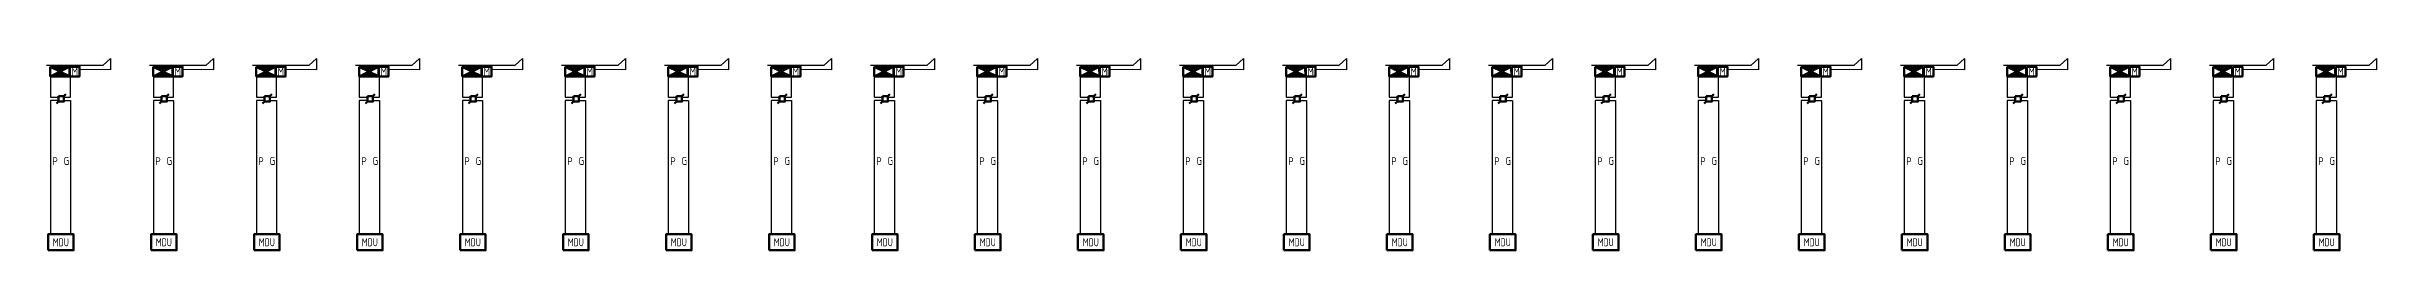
# Model space of a CAD drawing. Header units: millimetres. Extents: x 127230 to 906013, y -355313 to -209225.
# Drawn here: x 759236 to 832015, y -324277 to -318058 of the extents above; entities that cross this region are included whole.
import ezdxf
from ezdxf.enums import TextEntityAlignment as Align

# ---------------------------------------------------------------- set-up
doc = ezdxf.new("R2018")
doc.units = ezdxf.units.MM
doc.linetypes.add('Cплошная', pattern=[0])
for name, color, linetype, lineweight in [('14', 250, 'Continuous', 0), ('АТ_ПС_ИП_025', 1, 'Continuous', 25), ('АТ_ПС_ППКП_025', 5, 'Continuous', 25), ('АТ_ПС_Текст_025', 7, 'Continuous', 25), ('АТ_ПС_Трасса_100', 1, 'Continuous', 100)]:
    doc.layers.add(name, color=color, linetype=linetype, lineweight=lineweight)
doc.layers.add('ПС2', color=230, linetype='Continuous')
doc.styles.add('GLE_OASR_TextStyle', font='GOST2304A.ttf')
doc.styles.get("Standard").update_dxf_attribs({"font": 'gost_0.ttf'})
doc.styles.add('ГОСТ 2.304', font='CS_Gost2304.shx', dxfattribs={"width": 0.8})

# ---------------------------------------------------------------- blocks, each defined once
blk = doc.blocks.new('*U49')
at = {"linetype": 'Continuous', "lineweight": 25}
blk.add_wipeout([(-1.5, -1.5), (-1.5, 1.5), (1.5, 1.5), (1.5, -1.5)], dxfattribs=at)
at = {"color": 0, "linetype": 'Continuous', "lineweight": -2}
for p, q in [((1.5, 1.5), (2.6, 2.6)), ((-1.5, -1.5), (-2.6, -2.6))]:
    blk.add_line(p, q, dxfattribs=at)
blk.add_lwpolyline([(-1.5, 1.5), (1.5, 1.5), (1.5, -1.5), (-1.5, -1.5)], close=True, dxfattribs=at)
blk = doc.blocks.new('*U52')
at = {"linetype": 'Continuous', "lineweight": -2}
h = blk.add_hatch(color=0, dxfattribs=at)
h.dxf.hatch_style = 1
h.paths.add_polyline_path([(-6, 2.97), (-2.98, 1.48), (0, 2.97)])
h.paths.add_polyline_path([(-2.98, 1.48), (-6, -0.03), (0, -0.03), (0, 0)])
at = {"color": 0, "linetype": 'Continuous', "lineweight": -2}
for p, q in [((-6, -0.03), (-6, 2.97)), ((0, 2.97), (-6, 2.97)), ((-6, 2.97), (0, 0)), ((-6, -0.03), (0, 2.97)), ((0, -0.03), (0, 2.97)), ((0, 1.47), (0.18, 1.47)), ((-6, -0.03), (0, -0.03))]:
    blk.add_line(p, q, dxfattribs=at)
blk.add_lwpolyline([(0.18, 2.97), (3.18, 2.97), (3.18, -0.03), (0.18, -0.03)], close=True, dxfattribs=at)
at = {"color": 0, "linetype": 'Continuous', "lineweight": -2, "style": 'GLE_OASR_TextStyle'}
blk.add_text('М', height=2.5, dxfattribs=at).set_placement((1.68, 1.47), align=Align.MIDDLE_CENTER)
blk = doc.blocks.new('*U51')
at = {"color": 0, "linetype": 'Continuous', "lineweight": -2}
blk.add_lwpolyline([(-8, -0.03), (0, -0.03), (0, 4.97), (-8, 4.97)], close=True, dxfattribs=at)
at = {"color": 0, "linetype": 'Continuous', "lineweight": -2, "style": 'ГОСТ 2.304', "width": 0.8, "flags": 4}
blk.add_attdef('НАДПИСЬ', text='', height=2.5, dxfattribs=at).set_placement((-4, 2.47), align=Align.MIDDLE_CENTER)
blk = doc.blocks.new('*U108')
at = {"color": 0, "lineweight": 0}
blk.add_wipeout([(-2.4, 2.08), (-19.97, 2.07), (-19.97, -2.23), (-2.4, -2.23)], dxfattribs=at)
at = {"color": 0, "linetype": 'Cплошная', "lineweight": 25}
for q in [(0, 0), (-19.97, -2.23)]:
    blk.add_line((-2.4, -2.23), q, dxfattribs=at)
at = {"color": 0, "lineweight": 30, "flags": 104}
blk.add_attdef('ТЕКСТ1', text='', height=2.5, dxfattribs=at).set_placement((-3.31, 1.05), align=Align.TOP_RIGHT)

msp = doc.modelspace()

# ---------------------------------------------------------------- linework, layer by layer
at = {"layer": '14', "color": 6, "lineweight": 25}
for points in [[(759353, -318833), (759353, -319483), (759605, -319483)], [(762571, -318833), (762571, -319483), (762823, -319483)], [(765788, -318833), (765788, -319483), (766040, -319483)], [(769005, -318833), (769005, -319483), (769257, -319483)], [(772223, -318833), (772223, -319483), (772475, -319483)], [(775440, -318833), (775440, -319483), (775692, -319483)], [(778657, -318833), (778657, -319483), (778909, -319483)], [(781875, -318833), (781875, -319483), (782127, -319483)], [(785092, -318833), (785092, -319483), (785344, -319483)], [(788309, -318833), (788309, -319483), (788561, -319483)], [(791527, -318833), (791527, -319483), (791779, -319483)], [(794744, -318833), (794744, -319483), (794996, -319483)], [(797961, -318833), (797961, -319483), (798213, -319483)], [(801179, -318833), (801179, -319483), (801431, -319483)], [(804396, -318833), (804396, -319483), (804648, -319483)], [(807613, -318833), (807613, -319483), (807865, -319483)], [(810831, -318833), (810831, -319483), (811083, -319483)], [(814048, -318833), (814048, -319483), (814300, -319483)], [(817265, -318833), (817265, -319483), (817517, -319483)], [(820483, -318833), (820483, -319483), (820735, -319483)], [(823700, -318833), (823700, -319483), (823952, -319483)], [(826917, -318833), (826917, -319483), (827169, -319483)], [(830135, -318833), (830135, -319483), (830387, -319483)]]:
    msp.add_lwpolyline(points, dxfattribs=at)
at = {"layer": 'АТ_ПС_Трасса_100', "color": 92, "lineweight": 25, "ltscale": 100}
for points in [[(759778, -319483), (759986, -319483), (759986, -318834)], [(762995, -319483), (763203, -319483), (763203, -318834)], [(766213, -319483), (766421, -319483), (766421, -318834)], [(769430, -319483), (769638, -319483), (769638, -318834)], [(772647, -319483), (772855, -319483), (772855, -318834)], [(775865, -319483), (776073, -319483), (776073, -318834)], [(779082, -319483), (779290, -319483), (779290, -318834)], [(782299, -319483), (782507, -319483), (782507, -318834)], [(785517, -319483), (785725, -319483), (785725, -318834)], [(788734, -319483), (788942, -319483), (788942, -318834)], [(791951, -319483), (792159, -319483), (792159, -318834)], [(795169, -319483), (795377, -319483), (795377, -318834)], [(798386, -319483), (798594, -319483), (798594, -318834)], [(801603, -319483), (801811, -319483), (801811, -318834)], [(804821, -319483), (805029, -319483), (805029, -318834)], [(808038, -319483), (808246, -319483), (808246, -318834)], [(811255, -319483), (811463, -319483), (811463, -318834)], [(814473, -319483), (814681, -319483), (814681, -318834)], [(817690, -319483), (817898, -319483), (817898, -318834)], [(820907, -319483), (821115, -319483), (821115, -318834)], [(824125, -319483), (824333, -319483), (824333, -318834)], [(827342, -319483), (827550, -319483), (827550, -318834)], [(830559, -319483), (830767, -319483), (830767, -318834)], [(759778, -319590), (759986, -319590), (759986, -323777)], [(762995, -319590), (763203, -319590), (763203, -323777)], [(766213, -319590), (766421, -319590), (766421, -323777)], [(769430, -319590), (769638, -319590), (769638, -323777)], [(772647, -319590), (772855, -319590), (772855, -323777)], [(775865, -319590), (776073, -319590), (776073, -323777)], [(779082, -319590), (779290, -319590), (779290, -323777)], [(782299, -319590), (782507, -319590), (782507, -323777)], [(785517, -319590), (785725, -319590), (785725, -323777)], [(788734, -319590), (788942, -319590), (788942, -323777)], [(791951, -319590), (792159, -319590), (792159, -323777)], [(795169, -319590), (795377, -319590), (795377, -323777)], [(798386, -319590), (798594, -319590), (798594, -323777)], [(801603, -319590), (801811, -319590), (801811, -323777)], [(804821, -319590), (805029, -319590), (805029, -323777)], [(808038, -319590), (808246, -319590), (808246, -323777)], [(811255, -319590), (811463, -319590), (811463, -323777)], [(814473, -319590), (814681, -319590), (814681, -323777)], [(817690, -319590), (817898, -319590), (817898, -323777)], [(820907, -319590), (821115, -319590), (821115, -323777)], [(824125, -319590), (824333, -319590), (824333, -323777)], [(827342, -319590), (827550, -319590), (827550, -323777)], [(830559, -319590), (830767, -319590), (830767, -323777)]]:
    msp.add_lwpolyline(points, dxfattribs=at)
at = {"layer": 'АТ_ПС_Трасса_100', "color": 6, "lineweight": 25, "ltscale": 100}
for points in [[(759605, -319590), (759353, -319590), (759353, -323777)], [(762823, -319590), (762571, -319590), (762571, -323777)], [(766040, -319590), (765788, -319590), (765788, -323777)], [(769257, -319590), (769005, -319590), (769005, -323777)], [(772475, -319590), (772223, -319590), (772223, -323777)], [(775692, -319590), (775440, -319590), (775440, -323777)], [(778909, -319590), (778657, -319590), (778657, -323777)], [(782127, -319590), (781875, -319590), (781875, -323777)], [(785344, -319590), (785092, -319590), (785092, -323777)], [(788561, -319590), (788309, -319590), (788309, -323777)], [(791779, -319590), (791527, -319590), (791527, -323777)], [(794996, -319590), (794744, -319590), (794744, -323777)], [(798213, -319590), (797961, -319590), (797961, -323777)], [(801431, -319590), (801179, -319590), (801179, -323777)], [(804648, -319590), (804396, -319590), (804396, -323777)], [(807865, -319590), (807613, -319590), (807613, -323777)], [(811083, -319590), (810831, -319590), (810831, -323777)], [(814300, -319590), (814048, -319590), (814048, -323777)], [(817517, -319590), (817265, -319590), (817265, -323777)], [(820735, -319590), (820483, -319590), (820483, -323777)], [(823952, -319590), (823700, -319590), (823700, -323777)], [(827169, -319590), (826917, -319590), (826917, -323777)], [(830387, -319590), (830135, -319590), (830135, -323777)]]:
    msp.add_lwpolyline(points, dxfattribs=at)

# ---------------------------------------------------------------- block references
at = {"layer": 'ПС2', "color": 5, "lineweight": 50, "transparency": 33554687, "xscale": 100, "yscale": 100, "zscale": 100, "rotation": 0.1250381865928775}
for p in [(759949, -318828), (763166, -318828), (766384, -318828), (769601, -318828), (772818, -318828), (776036, -318828), (779253, -318828), (782470, -318828), (785688, -318828), (788905, -318828), (792122, -318828), (795340, -318828), (798557, -318828), (801774, -318828), (804992, -318828), (808209, -318828), (811426, -318828), (814644, -318828), (817861, -318828), (821078, -318828), (824296, -318828), (827513, -318828), (830730, -318828)]:
    msp.add_blockref('*U52', p, dxfattribs=at)

# ---------------------------------------------------------------- texts
at = {"layer": 'АТ_ПС_Текст_025', "char_height": 250, "attachment_point": 5, "style": 'GLE_OASR_TextStyle'}
for s, insert in [('P', (759500, -321487)), ('G', (759855, -321478)), ('P', (762717, -321487)), ('G', (763072, -321478)), ('P', (765934, -321487)), ('G', (766290, -321478)), ('P', (769152, -321487)), ('G', (769507, -321478)), ('P', (772369, -321487)), ('G', (772724, -321478)), ('P', (775586, -321487)), ('G', (775942, -321478)), ('P', (778804, -321487)), ('G', (779159, -321478)), ('P', (782021, -321487)), ('G', (782376, -321478)), ('P', (785238, -321487)), ('G', (785594, -321478)), ('P', (788456, -321487)), ('G', (788811, -321478)), ('P', (791673, -321487)), ('G', (792028, -321478)), ('P', (794890, -321487)), ('G', (795246, -321478)), ('P', (798108, -321487)), ('G', (798463, -321478)), ('P', (801325, -321487)), ('G', (801680, -321478)), ('P', (804542, -321487)), ('G', (804898, -321478)), ('P', (807760, -321487)), ('G', (808115, -321478)), ('P', (810977, -321487)), ('G', (811332, -321478)), ('P', (814194, -321487)), ('G', (814550, -321478)), ('P', (817412, -321487)), ('G', (817767, -321478)), ('P', (820629, -321487)), ('G', (820984, -321478)), ('P', (823846, -321487)), ('G', (824202, -321478)), ('P', (827064, -321487)), ('G', (827419, -321478)), ('P', (830281, -321487)), ('G', (830636, -321478))]:
    msp.add_mtext_dynamic_manual_height_columns(s, width=1237.88, gutter_width=12.5, heights=[0], dxfattribs=dict(at, insert=insert))

# ---------------------------------------------------------------- next in the draw order: block references
at = {"layer": 'АТ_ПС_ИП_025', "lineweight": 50, "xscale": 57.51779866433964, "yscale": 57.51779866433964, "zscale": 57.51779866433964}
for p in [(759692, -319532), (762909, -319532), (766126, -319532), (769344, -319532), (772561, -319532), (775778, -319532), (778996, -319532), (782213, -319532), (785430, -319532), (788648, -319532), (791865, -319532), (795082, -319532), (798300, -319532), (801517, -319532), (804734, -319532), (807952, -319532), (811169, -319532), (814386, -319532), (817604, -319532), (820821, -319532), (824038, -319532), (827256, -319532), (830473, -319532)]:
    msp.add_blockref('*U49', p, dxfattribs=at)
at = {"layer": 'АТ_ПС_Текст_025', "linetype": 'Continuous'}
ref = msp.add_blockref('*U108', (761233, -318266), dxfattribs=dict(at, xscale=100, yscale=100, zscale=100))
lines = msp.add_mtext('230 В AC*** ', dxfattribs={"layer": '0', "color": 0, "insert": (760902, -318161), "char_height": 2.5, "attachment_point": 1})
ref.add_attrib('ТЕКСТ1', '', (760902, -318161), dxfattribs={"flags": 104}).embed_mtext(lines)
ref = msp.add_blockref('*U108', (764451, -318266), dxfattribs=dict(at, xscale=100, yscale=100, zscale=100))
lines = msp.add_mtext('230 В AC*** ', dxfattribs={"layer": '0', "color": 0, "insert": (764120, -318161), "char_height": 2.5, "attachment_point": 1})
ref.add_attrib('ТЕКСТ1', '', (764120, -318161), dxfattribs={"flags": 104}).embed_mtext(lines)
ref = msp.add_blockref('*U108', (767668, -318266), dxfattribs=dict(at, xscale=100, yscale=100, zscale=100))
lines = msp.add_mtext('230 В AC*** ', dxfattribs={"layer": '0', "color": 0, "insert": (767337, -318161), "char_height": 2.5, "attachment_point": 1})
ref.add_attrib('ТЕКСТ1', '', (767337, -318161), dxfattribs={"flags": 104}).embed_mtext(lines)
ref = msp.add_blockref('*U108', (770885, -318266), dxfattribs=dict(at, xscale=100, yscale=100, zscale=100))
lines = msp.add_mtext('230 В AC*** ', dxfattribs={"layer": '0', "color": 0, "insert": (770554, -318161), "char_height": 2.5, "attachment_point": 1})
ref.add_attrib('ТЕКСТ1', '', (770554, -318161), dxfattribs={"flags": 104}).embed_mtext(lines)
ref = msp.add_blockref('*U108', (774103, -318266), dxfattribs=dict(at, xscale=100, yscale=100, zscale=100))
lines = msp.add_mtext('230 В AC*** ', dxfattribs={"layer": '0', "color": 0, "insert": (773772, -318161), "char_height": 2.5, "attachment_point": 1})
ref.add_attrib('ТЕКСТ1', '', (773772, -318161), dxfattribs={"flags": 104}).embed_mtext(lines)
ref = msp.add_blockref('*U108', (777320, -318266), dxfattribs=dict(at, xscale=100, yscale=100, zscale=100))
lines = msp.add_mtext('230 В AC*** ', dxfattribs={"layer": '0', "color": 0, "insert": (776989, -318161), "char_height": 2.5, "attachment_point": 1})
ref.add_attrib('ТЕКСТ1', '', (776989, -318161), dxfattribs={"flags": 104}).embed_mtext(lines)
ref = msp.add_blockref('*U108', (780537, -318266), dxfattribs=dict(at, xscale=100, yscale=100, zscale=100))
lines = msp.add_mtext('230 В AC*** ', dxfattribs={"layer": '0', "color": 0, "insert": (780206, -318161), "char_height": 2.5, "attachment_point": 1})
ref.add_attrib('ТЕКСТ1', '', (780206, -318161), dxfattribs={"flags": 104}).embed_mtext(lines)
ref = msp.add_blockref('*U108', (783755, -318266), dxfattribs=dict(at, xscale=100, yscale=100, zscale=100))
lines = msp.add_mtext('230 В AC*** ', dxfattribs={"layer": '0', "color": 0, "insert": (783424, -318161), "char_height": 2.5, "attachment_point": 1})
ref.add_attrib('ТЕКСТ1', '', (783424, -318161), dxfattribs={"flags": 104}).embed_mtext(lines)
ref = msp.add_blockref('*U108', (786972, -318266), dxfattribs=dict(at, xscale=100, yscale=100, zscale=100))
lines = msp.add_mtext('230 В AC*** ', dxfattribs={"layer": '0', "color": 0, "insert": (786641, -318161), "char_height": 2.5, "attachment_point": 1})
ref.add_attrib('ТЕКСТ1', '', (786641, -318161), dxfattribs={"flags": 104}).embed_mtext(lines)
ref = msp.add_blockref('*U108', (790189, -318266), dxfattribs=dict(at, xscale=100, yscale=100, zscale=100))
lines = msp.add_mtext('230 В AC*** ', dxfattribs={"layer": '0', "color": 0, "insert": (789858, -318161), "char_height": 2.5, "attachment_point": 1})
ref.add_attrib('ТЕКСТ1', '', (789858, -318161), dxfattribs={"flags": 104}).embed_mtext(lines)
ref = msp.add_blockref('*U108', (793407, -318266), dxfattribs=dict(at, xscale=100, yscale=100, zscale=100))
lines = msp.add_mtext('230 В AC*** ', dxfattribs={"layer": '0', "color": 0, "insert": (793076, -318161), "char_height": 2.5, "attachment_point": 1})
ref.add_attrib('ТЕКСТ1', '', (793076, -318161), dxfattribs={"flags": 104}).embed_mtext(lines)
ref = msp.add_blockref('*U108', (796624, -318266), dxfattribs=dict(at, xscale=100, yscale=100, zscale=100))
lines = msp.add_mtext('230 В AC*** ', dxfattribs={"layer": '0', "color": 0, "insert": (796293, -318161), "char_height": 2.5, "attachment_point": 1})
ref.add_attrib('ТЕКСТ1', '', (796293, -318161), dxfattribs={"flags": 104}).embed_mtext(lines)
ref = msp.add_blockref('*U108', (799841, -318266), dxfattribs=dict(at, xscale=100, yscale=100, zscale=100))
lines = msp.add_mtext('230 В AC*** ', dxfattribs={"layer": '0', "color": 0, "insert": (799510, -318161), "char_height": 2.5, "attachment_point": 1})
ref.add_attrib('ТЕКСТ1', '', (799510, -318161), dxfattribs={"flags": 104}).embed_mtext(lines)
ref = msp.add_blockref('*U108', (803059, -318266), dxfattribs=dict(at, xscale=100, yscale=100, zscale=100))
lines = msp.add_mtext('230 В AC*** ', dxfattribs={"layer": '0', "color": 0, "insert": (802728, -318161), "char_height": 2.5, "attachment_point": 1})
ref.add_attrib('ТЕКСТ1', '', (802728, -318161), dxfattribs={"flags": 104}).embed_mtext(lines)
ref = msp.add_blockref('*U108', (806276, -318266), dxfattribs=dict(at, xscale=100, yscale=100, zscale=100))
lines = msp.add_mtext('230 В AC*** ', dxfattribs={"layer": '0', "color": 0, "insert": (805945, -318161), "char_height": 2.5, "attachment_point": 1})
ref.add_attrib('ТЕКСТ1', '', (805945, -318161), dxfattribs={"flags": 104}).embed_mtext(lines)
ref = msp.add_blockref('*U108', (809493, -318266), dxfattribs=dict(at, xscale=100, yscale=100, zscale=100))
lines = msp.add_mtext('230 В AC*** ', dxfattribs={"layer": '0', "color": 0, "insert": (809162, -318161), "char_height": 2.5, "attachment_point": 1})
ref.add_attrib('ТЕКСТ1', '', (809162, -318161), dxfattribs={"flags": 104}).embed_mtext(lines)
ref = msp.add_blockref('*U108', (812711, -318266), dxfattribs=dict(at, xscale=100, yscale=100, zscale=100))
lines = msp.add_mtext('230 В AC*** ', dxfattribs={"layer": '0', "color": 0, "insert": (812380, -318161), "char_height": 2.5, "attachment_point": 1})
ref.add_attrib('ТЕКСТ1', '', (812380, -318161), dxfattribs={"flags": 104}).embed_mtext(lines)
ref = msp.add_blockref('*U108', (815928, -318266), dxfattribs=dict(at, xscale=100, yscale=100, zscale=100))
lines = msp.add_mtext('230 В AC*** ', dxfattribs={"layer": '0', "color": 0, "insert": (815597, -318161), "char_height": 2.5, "attachment_point": 1})
ref.add_attrib('ТЕКСТ1', '', (815597, -318161), dxfattribs={"flags": 104}).embed_mtext(lines)
ref = msp.add_blockref('*U108', (819145, -318266), dxfattribs=dict(at, xscale=100, yscale=100, zscale=100))
lines = msp.add_mtext('230 В AC*** ', dxfattribs={"layer": '0', "color": 0, "insert": (818814, -318161), "char_height": 2.5, "attachment_point": 1})
ref.add_attrib('ТЕКСТ1', '', (818814, -318161), dxfattribs={"flags": 104}).embed_mtext(lines)
ref = msp.add_blockref('*U108', (822363, -318266), dxfattribs=dict(at, xscale=100, yscale=100, zscale=100))
lines = msp.add_mtext('230 В AC*** ', dxfattribs={"layer": '0', "color": 0, "insert": (822032, -318161), "char_height": 2.5, "attachment_point": 1})
ref.add_attrib('ТЕКСТ1', '', (822032, -318161), dxfattribs={"flags": 104}).embed_mtext(lines)
ref = msp.add_blockref('*U108', (825580, -318266), dxfattribs=dict(at, xscale=100, yscale=100, zscale=100))
lines = msp.add_mtext('230 В AC*** ', dxfattribs={"layer": '0', "color": 0, "insert": (825249, -318161), "char_height": 2.5, "attachment_point": 1})
ref.add_attrib('ТЕКСТ1', '', (825249, -318161), dxfattribs={"flags": 104}).embed_mtext(lines)
ref = msp.add_blockref('*U108', (828797, -318266), dxfattribs=dict(at, xscale=100, yscale=100, zscale=100))
lines = msp.add_mtext('230 В AC*** ', dxfattribs={"layer": '0', "color": 0, "insert": (828466, -318161), "char_height": 2.5, "attachment_point": 1})
ref.add_attrib('ТЕКСТ1', '', (828466, -318161), dxfattribs={"flags": 104}).embed_mtext(lines)
ref = msp.add_blockref('*U108', (832015, -318266), dxfattribs=dict(at, xscale=100, yscale=100, zscale=100))
lines = msp.add_mtext('230 В AC*** ', dxfattribs={"layer": '0', "color": 0, "insert": (831684, -318161), "char_height": 2.5, "attachment_point": 1})
ref.add_attrib('ТЕКСТ1', '', (831684, -318161), dxfattribs={"flags": 104}).embed_mtext(lines)

# ---------------------------------------------------------------- next in the draw order: wipeouts: each hides what was drawn before it
at = {"lineweight": 25}
for points in [[(759281, -323777), (760081, -323777), (760081, -324277), (759281, -324277)], [(762499, -323777), (763299, -323777), (763299, -324277), (762499, -324277)], [(765716, -323777), (766516, -323777), (766516, -324277), (765716, -324277)], [(768933, -323777), (769733, -323777), (769733, -324277), (768933, -324277)], [(772151, -323777), (772951, -323777), (772951, -324277), (772151, -324277)], [(775368, -323777), (776168, -323777), (776168, -324277), (775368, -324277)], [(778585, -323777), (779385, -323777), (779385, -324277), (778585, -324277)], [(781803, -323777), (782603, -323777), (782603, -324277), (781803, -324277)], [(785020, -323777), (785820, -323777), (785820, -324277), (785020, -324277)], [(788237, -323777), (789037, -323777), (789037, -324277), (788237, -324277)], [(791455, -323777), (792255, -323777), (792255, -324277), (791455, -324277)], [(794672, -323777), (795472, -323777), (795472, -324277), (794672, -324277)], [(797889, -323777), (798689, -323777), (798689, -324277), (797889, -324277)], [(801107, -323777), (801907, -323777), (801907, -324277), (801107, -324277)], [(804324, -323777), (805124, -323777), (805124, -324277), (804324, -324277)], [(807541, -323777), (808341, -323777), (808341, -324277), (807541, -324277)], [(810759, -323777), (811559, -323777), (811559, -324277), (810759, -324277)], [(813976, -323777), (814776, -323777), (814776, -324277), (813976, -324277)], [(817193, -323777), (817993, -323777), (817993, -324277), (817193, -324277)], [(820411, -323777), (821211, -323777), (821211, -324277), (820411, -324277)], [(823628, -323777), (824428, -323777), (824428, -324277), (823628, -324277)], [(826845, -323777), (827645, -323777), (827645, -324277), (826845, -324277)], [(830063, -323777), (830863, -323777), (830863, -324277), (830063, -324277)]]:
    msp.add_wipeout(points, dxfattribs=at).dxf.layer = 'АТ_ПС_Трасса_100'

# ---------------------------------------------------------------- next in the draw order: linework, layer by layer
at = {"layer": '14', "color": 6, "lineweight": 25}
for points in [[(761233, -318266), (761233, -318620), (760267, -318615)], [(764451, -318266), (764451, -318620), (763484, -318615)], [(767668, -318266), (767668, -318620), (766701, -318615)], [(770885, -318266), (770885, -318620), (769919, -318615)], [(774103, -318266), (774103, -318620), (773136, -318615)], [(777320, -318266), (777320, -318620), (776353, -318615)], [(780537, -318266), (780537, -318620), (779571, -318615)], [(783755, -318266), (783755, -318620), (782788, -318615)], [(786972, -318266), (786972, -318620), (786005, -318615)], [(790189, -318266), (790189, -318620), (789223, -318615)], [(793407, -318266), (793407, -318620), (792440, -318615)], [(796624, -318266), (796624, -318620), (795657, -318615)], [(799841, -318266), (799841, -318620), (798875, -318615)], [(803059, -318266), (803059, -318620), (802092, -318615)], [(806276, -318266), (806276, -318620), (805309, -318615)], [(809493, -318266), (809493, -318620), (808527, -318615)], [(812711, -318266), (812711, -318620), (811744, -318615)], [(815928, -318266), (815928, -318620), (814961, -318615)], [(819145, -318266), (819145, -318620), (818179, -318615)], [(822363, -318266), (822363, -318620), (821396, -318615)], [(825580, -318266), (825580, -318620), (824613, -318615)], [(828797, -318266), (828797, -318620), (827831, -318615)], [(832015, -318266), (832015, -318620), (831048, -318615)]]:
    msp.add_lwpolyline(points, dxfattribs=at)

# ---------------------------------------------------------------- next in the draw order: block references
at = {"layer": 'АТ_ПС_ППКП_025', "color": 1, "linetype": 'Continuous', "lineweight": 50}
ref = msp.add_blockref('*U51', (760081, -324273), dxfattribs=dict(at, xscale=100, yscale=100, zscale=100))
ref.add_attrib('НАДПИСЬ', 'MDU', dxfattribs={"layer": '0', "color": 0, "linetype": 'Continuous', "lineweight": -2, "height": 250, "style": 'ГОСТ 2.304', "width": 0.8}).set_placement((759681, -324027), align=Align.MIDDLE_CENTER)
ref = msp.add_blockref('*U51', (763299, -324273), dxfattribs=dict(at, xscale=100, yscale=100, zscale=100))
ref.add_attrib('НАДПИСЬ', 'MDU', dxfattribs={"layer": '0', "color": 0, "linetype": 'Continuous', "lineweight": -2, "height": 250, "style": 'ГОСТ 2.304', "width": 0.8}).set_placement((762899, -324027), align=Align.MIDDLE_CENTER)
ref = msp.add_blockref('*U51', (766516, -324273), dxfattribs=dict(at, xscale=100, yscale=100, zscale=100))
ref.add_attrib('НАДПИСЬ', 'MDU', dxfattribs={"layer": '0', "color": 0, "linetype": 'Continuous', "lineweight": -2, "height": 250, "style": 'ГОСТ 2.304', "width": 0.8}).set_placement((766116, -324027), align=Align.MIDDLE_CENTER)
ref = msp.add_blockref('*U51', (769733, -324273), dxfattribs=dict(at, xscale=100, yscale=100, zscale=100))
ref.add_attrib('НАДПИСЬ', 'MDU', dxfattribs={"layer": '0', "color": 0, "linetype": 'Continuous', "lineweight": -2, "height": 250, "style": 'ГОСТ 2.304', "width": 0.8}).set_placement((769333, -324027), align=Align.MIDDLE_CENTER)
ref = msp.add_blockref('*U51', (772951, -324273), dxfattribs=dict(at, xscale=100, yscale=100, zscale=100))
ref.add_attrib('НАДПИСЬ', 'MDU', dxfattribs={"layer": '0', "color": 0, "linetype": 'Continuous', "lineweight": -2, "height": 250, "style": 'ГОСТ 2.304', "width": 0.8}).set_placement((772551, -324027), align=Align.MIDDLE_CENTER)
ref = msp.add_blockref('*U51', (776168, -324273), dxfattribs=dict(at, xscale=100, yscale=100, zscale=100))
ref.add_attrib('НАДПИСЬ', 'MDU', dxfattribs={"layer": '0', "color": 0, "linetype": 'Continuous', "lineweight": -2, "height": 250, "style": 'ГОСТ 2.304', "width": 0.8}).set_placement((775768, -324027), align=Align.MIDDLE_CENTER)
ref = msp.add_blockref('*U51', (779385, -324273), dxfattribs=dict(at, xscale=100, yscale=100, zscale=100))
ref.add_attrib('НАДПИСЬ', 'MDU', dxfattribs={"layer": '0', "color": 0, "linetype": 'Continuous', "lineweight": -2, "height": 250, "style": 'ГОСТ 2.304', "width": 0.8}).set_placement((778985, -324027), align=Align.MIDDLE_CENTER)
ref = msp.add_blockref('*U51', (782603, -324273), dxfattribs=dict(at, xscale=100, yscale=100, zscale=100))
ref.add_attrib('НАДПИСЬ', 'MDU', dxfattribs={"layer": '0', "color": 0, "linetype": 'Continuous', "lineweight": -2, "height": 250, "style": 'ГОСТ 2.304', "width": 0.8}).set_placement((782203, -324027), align=Align.MIDDLE_CENTER)
ref = msp.add_blockref('*U51', (785820, -324273), dxfattribs=dict(at, xscale=100, yscale=100, zscale=100))
ref.add_attrib('НАДПИСЬ', 'MDU', dxfattribs={"layer": '0', "color": 0, "linetype": 'Continuous', "lineweight": -2, "height": 250, "style": 'ГОСТ 2.304', "width": 0.8}).set_placement((785420, -324027), align=Align.MIDDLE_CENTER)
ref = msp.add_blockref('*U51', (789037, -324273), dxfattribs=dict(at, xscale=100, yscale=100, zscale=100))
ref.add_attrib('НАДПИСЬ', 'MDU', dxfattribs={"layer": '0', "color": 0, "linetype": 'Continuous', "lineweight": -2, "height": 250, "style": 'ГОСТ 2.304', "width": 0.8}).set_placement((788637, -324027), align=Align.MIDDLE_CENTER)
ref = msp.add_blockref('*U51', (792255, -324273), dxfattribs=dict(at, xscale=100, yscale=100, zscale=100))
ref.add_attrib('НАДПИСЬ', 'MDU', dxfattribs={"layer": '0', "color": 0, "linetype": 'Continuous', "lineweight": -2, "height": 250, "style": 'ГОСТ 2.304', "width": 0.8}).set_placement((791855, -324027), align=Align.MIDDLE_CENTER)
ref = msp.add_blockref('*U51', (795472, -324273), dxfattribs=dict(at, xscale=100, yscale=100, zscale=100))
ref.add_attrib('НАДПИСЬ', 'MDU', dxfattribs={"layer": '0', "color": 0, "linetype": 'Continuous', "lineweight": -2, "height": 250, "style": 'ГОСТ 2.304', "width": 0.8}).set_placement((795072, -324027), align=Align.MIDDLE_CENTER)
ref = msp.add_blockref('*U51', (798689, -324273), dxfattribs=dict(at, xscale=100, yscale=100, zscale=100))
ref.add_attrib('НАДПИСЬ', 'MDU', dxfattribs={"layer": '0', "color": 0, "linetype": 'Continuous', "lineweight": -2, "height": 250, "style": 'ГОСТ 2.304', "width": 0.8}).set_placement((798289, -324027), align=Align.MIDDLE_CENTER)
ref = msp.add_blockref('*U51', (801907, -324273), dxfattribs=dict(at, xscale=100, yscale=100, zscale=100))
ref.add_attrib('НАДПИСЬ', 'MDU', dxfattribs={"layer": '0', "color": 0, "linetype": 'Continuous', "lineweight": -2, "height": 250, "style": 'ГОСТ 2.304', "width": 0.8}).set_placement((801507, -324027), align=Align.MIDDLE_CENTER)
ref = msp.add_blockref('*U51', (805124, -324273), dxfattribs=dict(at, xscale=100, yscale=100, zscale=100))
ref.add_attrib('НАДПИСЬ', 'MDU', dxfattribs={"layer": '0', "color": 0, "linetype": 'Continuous', "lineweight": -2, "height": 250, "style": 'ГОСТ 2.304', "width": 0.8}).set_placement((804724, -324027), align=Align.MIDDLE_CENTER)
ref = msp.add_blockref('*U51', (808341, -324273), dxfattribs=dict(at, xscale=100, yscale=100, zscale=100))
ref.add_attrib('НАДПИСЬ', 'MDU', dxfattribs={"layer": '0', "color": 0, "linetype": 'Continuous', "lineweight": -2, "height": 250, "style": 'ГОСТ 2.304', "width": 0.8}).set_placement((807941, -324027), align=Align.MIDDLE_CENTER)
ref = msp.add_blockref('*U51', (811559, -324273), dxfattribs=dict(at, xscale=100, yscale=100, zscale=100))
ref.add_attrib('НАДПИСЬ', 'MDU', dxfattribs={"layer": '0', "color": 0, "linetype": 'Continuous', "lineweight": -2, "height": 250, "style": 'ГОСТ 2.304', "width": 0.8}).set_placement((811159, -324027), align=Align.MIDDLE_CENTER)
ref = msp.add_blockref('*U51', (814776, -324273), dxfattribs=dict(at, xscale=100, yscale=100, zscale=100))
ref.add_attrib('НАДПИСЬ', 'MDU', dxfattribs={"layer": '0', "color": 0, "linetype": 'Continuous', "lineweight": -2, "height": 250, "style": 'ГОСТ 2.304', "width": 0.8}).set_placement((814376, -324027), align=Align.MIDDLE_CENTER)
ref = msp.add_blockref('*U51', (817993, -324273), dxfattribs=dict(at, xscale=100, yscale=100, zscale=100))
ref.add_attrib('НАДПИСЬ', 'MDU', dxfattribs={"layer": '0', "color": 0, "linetype": 'Continuous', "lineweight": -2, "height": 250, "style": 'ГОСТ 2.304', "width": 0.8}).set_placement((817593, -324027), align=Align.MIDDLE_CENTER)
ref = msp.add_blockref('*U51', (821211, -324273), dxfattribs=dict(at, xscale=100, yscale=100, zscale=100))
ref.add_attrib('НАДПИСЬ', 'MDU', dxfattribs={"layer": '0', "color": 0, "linetype": 'Continuous', "lineweight": -2, "height": 250, "style": 'ГОСТ 2.304', "width": 0.8}).set_placement((820811, -324027), align=Align.MIDDLE_CENTER)
ref = msp.add_blockref('*U51', (824428, -324273), dxfattribs=dict(at, xscale=100, yscale=100, zscale=100))
ref.add_attrib('НАДПИСЬ', 'MDU', dxfattribs={"layer": '0', "color": 0, "linetype": 'Continuous', "lineweight": -2, "height": 250, "style": 'ГОСТ 2.304', "width": 0.8}).set_placement((824028, -324027), align=Align.MIDDLE_CENTER)
ref = msp.add_blockref('*U51', (827645, -324273), dxfattribs=dict(at, xscale=100, yscale=100, zscale=100))
ref.add_attrib('НАДПИСЬ', 'MDU', dxfattribs={"layer": '0', "color": 0, "linetype": 'Continuous', "lineweight": -2, "height": 250, "style": 'ГОСТ 2.304', "width": 0.8}).set_placement((827245, -324027), align=Align.MIDDLE_CENTER)
ref = msp.add_blockref('*U51', (830863, -324273), dxfattribs=dict(at, xscale=100, yscale=100, zscale=100))
ref.add_attrib('НАДПИСЬ', 'MDU', dxfattribs={"layer": '0', "color": 0, "linetype": 'Continuous', "lineweight": -2, "height": 250, "style": 'ГОСТ 2.304', "width": 0.8}).set_placement((830463, -324027), align=Align.MIDDLE_CENTER)

doc.saveas('drawing.dxf')
